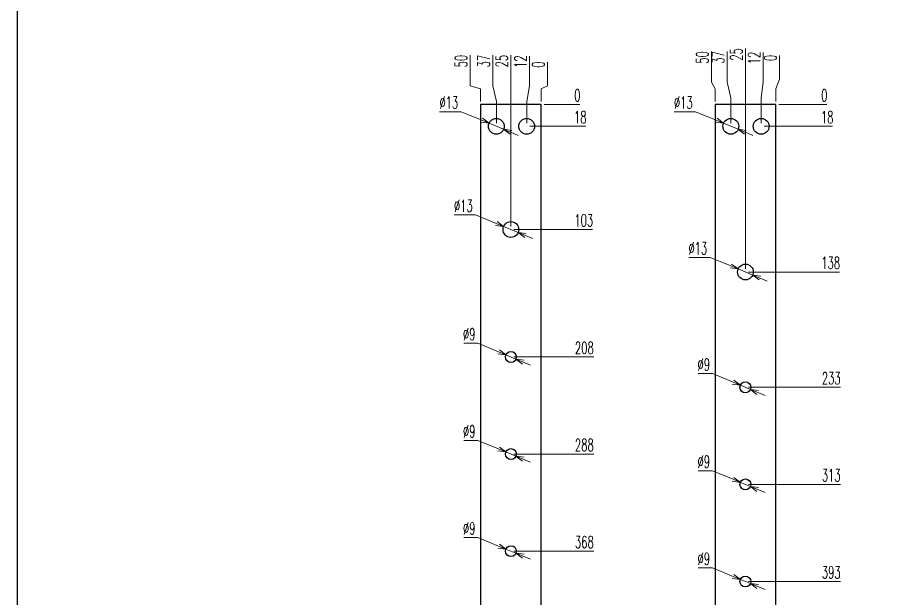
# Model space of a CAD drawing. Header units: millimetres. Extents: x 173893 to 258446, y -176540 to -123824.
# Drawn here: x 186030 to 186747, y -145733 to -145254 of the extents above; entities that cross this region are included whole.
import ezdxf

# ---------------------------------------------------------------- set-up
doc = ezdxf.new("R2010")
doc.units = ezdxf.units.MM
doc.header["$LTSCALE"] = 3
doc.layers.add('@.DM. NÉT CHÍNH', color=7, linetype='Continuous')
doc.styles.add('Ann_w01', font='romans.shx', dxfattribs={"width": 0.6, "bigfont": 'chineset.shx'})
doc.dimstyles.new('Dim 01_SC05', dxfattribs={"dimscale": 5, "dimtxt": 2, "dimasz": 1.3, "dimexe": 0.5, "dimexo": 0.5, "dimgap": 0.5, "dimtad": 1, "dimtoh": 1, "dimdec": 1, "dimzin": 12, "dimdsep": 46, "dimtxsty": 'Ann_w01', "dimblk": 'OPEN30', "dimcen": 1.5, "dimclrd": 6, "dimclre": 6, "dimclrt": 3, "dimadec": 1, "dimazin": 3, "dimtm": 1e-09, "dimtfac": 1, "dimtdec": 1, "dimtmove": 0, "dimatfit": 3, "dimldrblk": 'OPEN30', "dimfxl": 1, "dimtolj": 1, "dimlwd": 20, "dimlwe": 20, "dimarcsym": 0})

# ---------------------------------------------------------------- blocks, each defined once
blk = doc.blocks.new('*D4302')
at = {"layer": '@.DM. NÉT CHÍNH', "color": 6, "linetype": 'Continuous', "lineweight": 20, "transparency": 16777216}
blk.add_line((186463.95, -145958.64), (186504.37, -145958.64), dxfattribs=at)
at = {"layer": 'Defpoints', "color": 0, "linetype": 'Continuous', "transparency": 16777216}
for p in [(186436.45, -145325.66), (186461.45, -145958.64), (186486.73, -145958.64)]:
    blk.add_point(p, dxfattribs=at)
at = {"layer": '@.DM. NÉT CHÍNH', "color": 3, "linetype": 'Continuous', "transparency": 16777216, "insert": (186496.8, -145951.14), "char_height": 10, "attachment_point": 5, "style": 'Ann_w01'}
blk.add_mtext('\\A1;633', dxfattribs=at)
blk = doc.blocks.new('_Open30')
at = {"color": 0, "linetype": 'ByBlock', "lineweight": -2}
for p, q in [((-1, 0.27), (0, 0)), ((0, 0), (-1, -0.27)), ((0, 0), (-1, 0))]:
    blk.add_line(p, q, dxfattribs=at)
blk = doc.blocks.new('*D4303')
at = {"layer": '@.DM. NÉT CHÍNH', "color": 6, "linetype": 'Continuous', "lineweight": 20, "transparency": 16777216}
blk.add_line((186448.96, -145938.64), (186504.37, -145938.64), dxfattribs=at)
at = {"layer": 'Defpoints', "color": 0, "linetype": 'Continuous', "transparency": 16777216}
for p in [(186436.45, -145325.66), (186446.46, -145938.64), (186486.73, -145938.64)]:
    blk.add_point(p, dxfattribs=at)
at = {"layer": '@.DM. NÉT CHÍNH', "color": 3, "linetype": 'Continuous', "transparency": 16777216, "insert": (186496.8, -145931.14), "char_height": 10, "attachment_point": 5, "style": 'Ann_w01'}
blk.add_mtext('\\A1;613', dxfattribs=at)
blk = doc.blocks.new('*D4304')
at = {"layer": '@.DM. NÉT CHÍNH', "color": 6, "linetype": 'Continuous', "lineweight": 20, "transparency": 16777216}
blk.add_line((186438.95, -145853.68), (186504.65, -145853.68), dxfattribs=at)
at = {"layer": 'Defpoints', "color": 0, "linetype": 'Continuous', "transparency": 16777216}
for p in [(186436.45, -145325.66), (186436.45, -145853.68), (186486.73, -145853.68)]:
    blk.add_point(p, dxfattribs=at)
at = {"layer": '@.DM. NÉT CHÍNH', "color": 3, "linetype": 'Continuous', "transparency": 16777216, "insert": (186496.94, -145846.18), "char_height": 10, "attachment_point": 5, "style": 'Ann_w01'}
blk.add_mtext('\\A1;528', dxfattribs=at)
blk = doc.blocks.new('*D4305')
at = {"layer": '@.DM. NÉT CHÍNH', "color": 6, "linetype": 'Continuous', "lineweight": 20, "transparency": 16777216}
blk.add_line((186438.95, -145773.68), (186504.65, -145773.68), dxfattribs=at)
at = {"layer": 'Defpoints', "color": 0, "linetype": 'Continuous', "transparency": 16777216}
for p in [(186436.45, -145325.66), (186436.45, -145773.68), (186486.73, -145773.68)]:
    blk.add_point(p, dxfattribs=at)
at = {"layer": '@.DM. NÉT CHÍNH', "color": 3, "linetype": 'Continuous', "transparency": 16777216, "insert": (186496.94, -145766.18), "char_height": 10, "attachment_point": 5, "style": 'Ann_w01'}
blk.add_mtext('\\A1;448', dxfattribs=at)
blk = doc.blocks.new('*D4306')
at = {"layer": '@.DM. NÉT CHÍNH', "color": 6, "linetype": 'Continuous', "lineweight": 20, "transparency": 16777216}
blk.add_line((186438.95, -145693.68), (186504.65, -145693.68), dxfattribs=at)
at = {"layer": 'Defpoints', "color": 0, "linetype": 'Continuous', "transparency": 16777216}
for p in [(186436.45, -145325.66), (186436.45, -145693.68), (186486.73, -145693.68)]:
    blk.add_point(p, dxfattribs=at)
at = {"layer": '@.DM. NÉT CHÍNH', "color": 3, "linetype": 'Continuous', "transparency": 16777216, "insert": (186496.94, -145686.18), "char_height": 10, "attachment_point": 5, "style": 'Ann_w01'}
blk.add_mtext('\\A1;368', dxfattribs=at)
blk = doc.blocks.new('*D4307')
at = {"layer": '@.DM. NÉT CHÍNH', "color": 6, "linetype": 'Continuous', "lineweight": 20, "transparency": 16777216}
blk.add_line((186438.95, -145613.68), (186504.65, -145613.68), dxfattribs=at)
at = {"layer": 'Defpoints', "color": 0, "linetype": 'Continuous', "transparency": 16777216}
for p in [(186436.45, -145325.66), (186436.45, -145613.68), (186486.73, -145613.68)]:
    blk.add_point(p, dxfattribs=at)
at = {"layer": '@.DM. NÉT CHÍNH', "color": 3, "linetype": 'Continuous', "transparency": 16777216, "insert": (186496.94, -145606.18), "char_height": 10, "attachment_point": 5, "style": 'Ann_w01'}
blk.add_mtext('\\A1;288', dxfattribs=at)
blk = doc.blocks.new('*D4308')
at = {"layer": '@.DM. NÉT CHÍNH', "color": 6, "linetype": 'Continuous', "lineweight": 20, "transparency": 16777216}
blk.add_line((186438.95, -145533.68), (186504.65, -145533.68), dxfattribs=at)
at = {"layer": 'Defpoints', "color": 0, "linetype": 'Continuous', "transparency": 16777216}
for p in [(186436.45, -145325.66), (186436.45, -145533.68), (186486.73, -145533.68)]:
    blk.add_point(p, dxfattribs=at)
at = {"layer": '@.DM. NÉT CHÍNH', "color": 3, "linetype": 'Continuous', "transparency": 16777216, "insert": (186496.94, -145526.18), "char_height": 10, "attachment_point": 5, "style": 'Ann_w01'}
blk.add_mtext('\\A1;208', dxfattribs=at)
blk = doc.blocks.new('*D4309')
at = {"layer": '@.DM. NÉT CHÍNH', "color": 6, "linetype": 'Continuous', "lineweight": 20, "transparency": 16777216}
blk.add_line((186438.96, -145428.68), (186503.8, -145428.68), dxfattribs=at)
at = {"layer": 'Defpoints', "color": 0, "linetype": 'Continuous', "transparency": 16777216}
for p in [(186436.45, -145325.66), (186436.46, -145428.68), (186486.73, -145428.68)]:
    blk.add_point(p, dxfattribs=at)
at = {"layer": '@.DM. NÉT CHÍNH', "color": 3, "linetype": 'Continuous', "transparency": 16777216, "insert": (186496.51, -145421.18), "char_height": 10, "attachment_point": 5, "style": 'Ann_w01'}
blk.add_mtext('\\A1;103', dxfattribs=at)
blk = doc.blocks.new('*D4310')
at = {"layer": '@.DM. NÉT CHÍNH', "color": 6, "linetype": 'Continuous', "lineweight": 20, "transparency": 16777216}
blk.add_line((186451.96, -145343.65), (186498.08, -145343.65), dxfattribs=at)
at = {"layer": 'Defpoints', "color": 0, "linetype": 'Continuous', "transparency": 16777216}
for p in [(186436.45, -145325.66), (186449.46, -145343.65), (186486.73, -145343.65)]:
    blk.add_point(p, dxfattribs=at)
at = {"layer": '@.DM. NÉT CHÍNH', "color": 3, "linetype": 'Continuous', "transparency": 16777216, "insert": (186493.65, -145336.15), "char_height": 10, "attachment_point": 5, "style": 'Ann_w01'}
blk.add_mtext('\\A1;18', dxfattribs=at)
blk = doc.blocks.new('*D4311')
at = {"layer": '@.DM. NÉT CHÍNH', "color": 6, "linetype": 'Continuous', "lineweight": 20, "transparency": 16777216}
blk.add_line((186463.95, -145325.66), (186493.23, -145325.66), dxfattribs=at)
at = {"layer": 'Defpoints', "color": 0, "linetype": 'Continuous', "transparency": 16777216}
for p in [(186436.45, -145325.66), (186461.45, -145325.66), (186486.73, -145325.66)]:
    blk.add_point(p, dxfattribs=at)
at = {"layer": '@.DM. NÉT CHÍNH', "color": 3, "linetype": 'Continuous', "transparency": 16777216, "insert": (186491.23, -145318.16), "char_height": 10, "attachment_point": 5, "style": 'Ann_w01'}
blk.add_mtext('\\A1;0', dxfattribs=at)
blk = doc.blocks.new('*D4312')
at = {"layer": '@.DM. NÉT CHÍNH', "color": 6, "linetype": 'Continuous', "lineweight": 20, "transparency": 16777216}
blk.add_line((186657.18, -145958.64), (186707.8, -145958.64), dxfattribs=at)
at = {"layer": 'Defpoints', "color": 0, "linetype": 'Continuous', "transparency": 16777216}
for p in [(186629.68, -145325.66), (186654.68, -145958.64), (186690.15, -145958.64)]:
    blk.add_point(p, dxfattribs=at)
at = {"layer": '@.DM. NÉT CHÍNH', "color": 3, "linetype": 'Continuous', "transparency": 16777216, "insert": (186700.22, -145951.14), "char_height": 10, "attachment_point": 5, "style": 'Ann_w01'}
blk.add_mtext('\\A1;633', dxfattribs=at)
blk = doc.blocks.new('*D4313')
at = {"layer": '@.DM. NÉT CHÍNH', "color": 6, "linetype": 'Continuous', "lineweight": 20, "transparency": 16777216}
blk.add_line((186632.17, -145938.64), (186707.8, -145938.64), dxfattribs=at)
at = {"layer": 'Defpoints', "color": 0, "linetype": 'Continuous', "transparency": 16777216}
for p in [(186629.68, -145325.66), (186629.67, -145938.64), (186690.15, -145938.64)]:
    blk.add_point(p, dxfattribs=at)
at = {"layer": '@.DM. NÉT CHÍNH', "color": 3, "linetype": 'Continuous', "transparency": 16777216, "insert": (186700.22, -145931.14), "char_height": 10, "attachment_point": 5, "style": 'Ann_w01'}
blk.add_mtext('\\A1;613', dxfattribs=at)
blk = doc.blocks.new('*D4314')
at = {"layer": '@.DM. NÉT CHÍNH', "color": 6, "linetype": 'Continuous', "lineweight": 20, "transparency": 16777216}
blk.add_line((186632.18, -145878.68), (186708.08, -145878.68), dxfattribs=at)
at = {"layer": 'Defpoints', "color": 0, "linetype": 'Continuous', "transparency": 16777216}
for p in [(186629.68, -145325.66), (186629.68, -145878.68), (186690.15, -145878.68)]:
    blk.add_point(p, dxfattribs=at)
at = {"layer": '@.DM. NÉT CHÍNH', "color": 3, "linetype": 'Continuous', "transparency": 16777216, "insert": (186700.37, -145871.18), "char_height": 10, "attachment_point": 5, "style": 'Ann_w01'}
blk.add_mtext('\\A1;553', dxfattribs=at)
blk = doc.blocks.new('*D4315')
at = {"layer": '@.DM. NÉT CHÍNH', "color": 6, "linetype": 'Continuous', "lineweight": 20, "transparency": 16777216}
blk.add_line((186632.18, -145798.68), (186708.08, -145798.68), dxfattribs=at)
at = {"layer": 'Defpoints', "color": 0, "linetype": 'Continuous', "transparency": 16777216}
for p in [(186629.68, -145325.66), (186629.68, -145798.68), (186690.15, -145798.68)]:
    blk.add_point(p, dxfattribs=at)
at = {"layer": '@.DM. NÉT CHÍNH', "color": 3, "linetype": 'Continuous', "transparency": 16777216, "insert": (186700.37, -145791.18), "char_height": 10, "attachment_point": 5, "style": 'Ann_w01'}
blk.add_mtext('\\A1;473', dxfattribs=at)
blk = doc.blocks.new('*D4316')
at = {"layer": '@.DM. NÉT CHÍNH', "color": 6, "linetype": 'Continuous', "lineweight": 20, "transparency": 16777216}
blk.add_line((186632.18, -145718.68), (186708.08, -145718.68), dxfattribs=at)
at = {"layer": 'Defpoints', "color": 0, "linetype": 'Continuous', "transparency": 16777216}
for p in [(186629.68, -145325.66), (186629.68, -145718.68), (186690.15, -145718.68)]:
    blk.add_point(p, dxfattribs=at)
at = {"layer": '@.DM. NÉT CHÍNH', "color": 3, "linetype": 'Continuous', "transparency": 16777216, "insert": (186700.37, -145711.18), "char_height": 10, "attachment_point": 5, "style": 'Ann_w01'}
blk.add_mtext('\\A1;393', dxfattribs=at)
blk = doc.blocks.new('*D4317')
at = {"layer": '@.DM. NÉT CHÍNH', "color": 6, "linetype": 'Continuous', "lineweight": 20, "transparency": 16777216}
blk.add_line((186632.18, -145638.68), (186708.08, -145638.68), dxfattribs=at)
at = {"layer": 'Defpoints', "color": 0, "linetype": 'Continuous', "transparency": 16777216}
for p in [(186629.68, -145325.66), (186629.68, -145638.68), (186690.15, -145638.68)]:
    blk.add_point(p, dxfattribs=at)
at = {"layer": '@.DM. NÉT CHÍNH', "color": 3, "linetype": 'Continuous', "transparency": 16777216, "insert": (186700.37, -145631.18), "char_height": 10, "attachment_point": 5, "style": 'Ann_w01'}
blk.add_mtext('\\A1;313', dxfattribs=at)
blk = doc.blocks.new('*D4318')
at = {"layer": '@.DM. NÉT CHÍNH', "color": 6, "linetype": 'Continuous', "lineweight": 20, "transparency": 16777216}
blk.add_line((186632.18, -145558.68), (186708.08, -145558.68), dxfattribs=at)
at = {"layer": 'Defpoints', "color": 0, "linetype": 'Continuous', "transparency": 16777216}
for p in [(186629.68, -145325.66), (186629.68, -145558.68), (186690.15, -145558.68)]:
    blk.add_point(p, dxfattribs=at)
at = {"layer": '@.DM. NÉT CHÍNH', "color": 3, "linetype": 'Continuous', "transparency": 16777216, "insert": (186700.37, -145551.18), "char_height": 10, "attachment_point": 5, "style": 'Ann_w01'}
blk.add_mtext('\\A1;233', dxfattribs=at)
blk = doc.blocks.new('*D4319')
at = {"layer": '@.DM. NÉT CHÍNH', "color": 6, "linetype": 'Continuous', "lineweight": 20, "transparency": 16777216}
blk.add_line((186632.17, -145463.68), (186707.22, -145463.68), dxfattribs=at)
at = {"layer": 'Defpoints', "color": 0, "linetype": 'Continuous', "transparency": 16777216}
for p in [(186629.68, -145325.66), (186629.67, -145463.68), (186690.15, -145463.68)]:
    blk.add_point(p, dxfattribs=at)
at = {"layer": '@.DM. NÉT CHÍNH', "color": 3, "linetype": 'Continuous', "transparency": 16777216, "insert": (186699.94, -145456.18), "char_height": 10, "attachment_point": 5, "style": 'Ann_w01'}
blk.add_mtext('\\A1;138', dxfattribs=at)
blk = doc.blocks.new('*D4320')
at = {"layer": '@.DM. NÉT CHÍNH', "color": 6, "linetype": 'Continuous', "lineweight": 20, "transparency": 16777216}
blk.add_line((186645.17, -145343.65), (186701.51, -145343.65), dxfattribs=at)
at = {"layer": 'Defpoints', "color": 0, "linetype": 'Continuous', "transparency": 16777216}
for p in [(186629.68, -145325.66), (186642.67, -145343.65), (186690.15, -145343.65)]:
    blk.add_point(p, dxfattribs=at)
at = {"layer": '@.DM. NÉT CHÍNH', "color": 3, "linetype": 'Continuous', "transparency": 16777216, "insert": (186697.08, -145336.15), "char_height": 10, "attachment_point": 5, "style": 'Ann_w01'}
blk.add_mtext('\\A1;18', dxfattribs=at)
blk = doc.blocks.new('*D4321')
at = {"layer": '@.DM. NÉT CHÍNH', "color": 6, "linetype": 'Continuous', "lineweight": 20, "transparency": 16777216}
blk.add_line((186657.18, -145325.66), (186696.65, -145325.66), dxfattribs=at)
at = {"layer": 'Defpoints', "color": 0, "linetype": 'Continuous', "transparency": 16777216}
for p in [(186629.68, -145325.66), (186654.68, -145325.66), (186690.15, -145325.66)]:
    blk.add_point(p, dxfattribs=at)
at = {"layer": '@.DM. NÉT CHÍNH', "color": 3, "linetype": 'Continuous', "transparency": 16777216, "insert": (186694.65, -145318.16), "char_height": 10, "attachment_point": 5, "style": 'Ann_w01'}
blk.add_mtext('\\A1;0', dxfattribs=at)
blk = doc.blocks.new('*D4332')
at = {"layer": '@.DM. NÉT CHÍNH', "color": 6, "linetype": 'Continuous', "lineweight": 20, "transparency": 16777216}
for p, q in [((186397.54, -145522.41), (186409.18, -145522.41)), ((186409.18, -145522.41), (186426.28, -145529.48)), ((186440.6, -145535.4), (186432.29, -145531.96)), ((186446.61, -145537.88), (186452.62, -145540.36))]:
    blk.add_line(p, q, dxfattribs=at)
at = {"layer": 'Defpoints', "color": 0, "linetype": 'Continuous', "transparency": 16777216}
for p in [(186432.29, -145531.96), (186440.6, -145535.4)]:
    blk.add_point(p, dxfattribs=at)
at = {"layer": '@.DM. NÉT CHÍNH', "color": 6, "linetype": 'Continuous', "lineweight": 20, "transparency": 16777216, "xscale": 6.5, "yscale": 6.5, "zscale": 6.5}
for p, rotation in [((186432.29, -145531.96), 337.544499973811), ((186440.6, -145535.4), 157.544499973811)]:
    blk.add_blockref('_Open30', p, dxfattribs=dict(at, rotation=rotation))
at = {"layer": '@.DM. NÉT CHÍNH', "color": 3, "linetype": 'Continuous', "transparency": 16777216, "insert": (186402.11, -145514.91), "char_height": 10, "attachment_point": 5, "style": 'Ann_w01'}
blk.add_mtext('\\A1;∅9', dxfattribs=at)
blk = doc.blocks.new('*D4333')
at = {"layer": '@.DM. NÉT CHÍNH', "color": 6, "linetype": 'Continuous', "lineweight": 20, "transparency": 16777216}
for p, q in [((186590.78, -145547.41), (186602.42, -145547.41)), ((186602.42, -145547.41), (186619.52, -145554.48)), ((186633.84, -145560.4), (186625.52, -145556.96)), ((186639.85, -145562.88), (186645.86, -145565.36))]:
    blk.add_line(p, q, dxfattribs=at)
at = {"layer": 'Defpoints', "color": 0, "linetype": 'Continuous', "transparency": 16777216}
for p in [(186625.52, -145556.96), (186633.84, -145560.4)]:
    blk.add_point(p, dxfattribs=at)
at = {"layer": '@.DM. NÉT CHÍNH', "color": 6, "linetype": 'Continuous', "lineweight": 20, "transparency": 16777216, "xscale": 6.5, "yscale": 6.5, "zscale": 6.5}
for p, rotation in [((186625.52, -145556.96), 337.544499974094), ((186633.84, -145560.4), 157.5444999740941)]:
    blk.add_blockref('_Open30', p, dxfattribs=dict(at, rotation=rotation))
at = {"layer": '@.DM. NÉT CHÍNH', "color": 3, "linetype": 'Continuous', "transparency": 16777216, "insert": (186595.35, -145539.91), "char_height": 10, "attachment_point": 5, "style": 'Ann_w01'}
blk.add_mtext('\\A1;∅9', dxfattribs=at)
blk = doc.blocks.new('*D4335')
at = {"layer": '@.DM. NÉT CHÍNH', "color": 6, "linetype": 'Continuous', "lineweight": 20, "transparency": 16777216}
for p, q in [((186397.54, -145602.41), (186409.18, -145602.41)), ((186409.18, -145602.41), (186426.28, -145609.48)), ((186440.6, -145615.4), (186432.29, -145611.96)), ((186446.61, -145617.88), (186452.62, -145620.36))]:
    blk.add_line(p, q, dxfattribs=at)
at = {"layer": 'Defpoints', "color": 0, "linetype": 'Continuous', "transparency": 16777216}
for p in [(186432.29, -145611.96), (186440.6, -145615.4)]:
    blk.add_point(p, dxfattribs=at)
at = {"layer": '@.DM. NÉT CHÍNH', "color": 6, "linetype": 'Continuous', "lineweight": 20, "transparency": 16777216, "xscale": 6.5, "yscale": 6.5, "zscale": 6.5}
for p, rotation in [((186432.29, -145611.96), 337.5444999731261), ((186440.6, -145615.4), 157.5444999731261)]:
    blk.add_blockref('_Open30', p, dxfattribs=dict(at, rotation=rotation))
at = {"layer": '@.DM. NÉT CHÍNH', "color": 3, "linetype": 'Continuous', "transparency": 16777216, "insert": (186402.11, -145594.91), "char_height": 10, "attachment_point": 5, "style": 'Ann_w01'}
blk.add_mtext('\\A1;∅9', dxfattribs=at)
blk = doc.blocks.new('*D4336')
at = {"layer": '@.DM. NÉT CHÍNH', "color": 6, "linetype": 'Continuous', "lineweight": 20, "transparency": 16777216}
for p, q in [((186590.78, -145627.41), (186602.42, -145627.41)), ((186602.42, -145627.41), (186619.52, -145634.48)), ((186633.84, -145640.4), (186625.52, -145636.96)), ((186639.85, -145642.88), (186645.86, -145645.36))]:
    blk.add_line(p, q, dxfattribs=at)
at = {"layer": 'Defpoints', "color": 0, "linetype": 'Continuous', "transparency": 16777216}
for p in [(186625.52, -145636.96), (186633.84, -145640.4)]:
    blk.add_point(p, dxfattribs=at)
at = {"layer": '@.DM. NÉT CHÍNH', "color": 6, "linetype": 'Continuous', "lineweight": 20, "transparency": 16777216, "xscale": 6.5, "yscale": 6.5, "zscale": 6.5}
for p, rotation in [((186625.52, -145636.96), 337.5444999737516), ((186633.84, -145640.4), 157.5444999737516)]:
    blk.add_blockref('_Open30', p, dxfattribs=dict(at, rotation=rotation))
at = {"layer": '@.DM. NÉT CHÍNH', "color": 3, "linetype": 'Continuous', "transparency": 16777216, "insert": (186595.35, -145619.91), "char_height": 10, "attachment_point": 5, "style": 'Ann_w01'}
blk.add_mtext('\\A1;∅9', dxfattribs=at)
blk = doc.blocks.new('*D4338')
at = {"layer": '@.DM. NÉT CHÍNH', "color": 6, "linetype": 'Continuous', "lineweight": 20, "transparency": 16777216}
for p, q in [((186397.54, -145682.41), (186409.18, -145682.41)), ((186409.18, -145682.41), (186426.28, -145689.48)), ((186440.6, -145695.4), (186432.29, -145691.96)), ((186446.61, -145697.88), (186452.62, -145700.36))]:
    blk.add_line(p, q, dxfattribs=at)
at = {"layer": 'Defpoints', "color": 0, "linetype": 'Continuous', "transparency": 16777216}
for p in [(186432.29, -145691.96), (186440.6, -145695.4)]:
    blk.add_point(p, dxfattribs=at)
at = {"layer": '@.DM. NÉT CHÍNH', "color": 6, "linetype": 'Continuous', "lineweight": 20, "transparency": 16777216, "xscale": 6.5, "yscale": 6.5, "zscale": 6.5}
for p, rotation in [((186432.29, -145691.96), 337.5444999729548), ((186440.6, -145695.4), 157.5444999729548)]:
    blk.add_blockref('_Open30', p, dxfattribs=dict(at, rotation=rotation))
at = {"layer": '@.DM. NÉT CHÍNH', "color": 3, "linetype": 'Continuous', "transparency": 16777216, "insert": (186402.11, -145674.91), "char_height": 10, "attachment_point": 5, "style": 'Ann_w01'}
blk.add_mtext('\\A1;∅9', dxfattribs=at)
blk = doc.blocks.new('*D4339')
at = {"layer": '@.DM. NÉT CHÍNH', "color": 6, "linetype": 'Continuous', "lineweight": 20, "transparency": 16777216}
for p, q in [((186590.78, -145707.41), (186602.42, -145707.41)), ((186602.42, -145707.41), (186619.52, -145714.48)), ((186633.84, -145720.4), (186625.52, -145716.96)), ((186639.85, -145722.88), (186645.86, -145725.36))]:
    blk.add_line(p, q, dxfattribs=at)
at = {"layer": 'Defpoints', "color": 0, "linetype": 'Continuous', "transparency": 16777216}
for p in [(186625.52, -145716.96), (186633.84, -145720.4)]:
    blk.add_point(p, dxfattribs=at)
at = {"layer": '@.DM. NÉT CHÍNH', "color": 6, "linetype": 'Continuous', "lineweight": 20, "transparency": 16777216, "xscale": 6.5, "yscale": 6.5, "zscale": 6.5}
for p, rotation in [((186625.52, -145716.96), 337.5444999742243), ((186633.84, -145720.4), 157.5444999742242)]:
    blk.add_blockref('_Open30', p, dxfattribs=dict(at, rotation=rotation))
at = {"layer": '@.DM. NÉT CHÍNH', "color": 3, "linetype": 'Continuous', "transparency": 16777216, "insert": (186595.35, -145699.91), "char_height": 10, "attachment_point": 5, "style": 'Ann_w01'}
blk.add_mtext('\\A1;∅9', dxfattribs=at)
blk = doc.blocks.new('*D4350')
at = {"layer": '@.DM. NÉT CHÍNH', "color": 6, "linetype": 'Continuous', "lineweight": 20, "transparency": 16777216}
for p, q in [((186582.92, -145451.65), (186600.56, -145451.65)), ((186600.56, -145451.65), (186617.66, -145458.71)), ((186635.68, -145466.16), (186623.67, -145461.2)), ((186641.69, -145468.65), (186647.69, -145471.13))]:
    blk.add_line(p, q, dxfattribs=at)
at = {"layer": 'Defpoints', "color": 0, "linetype": 'Continuous', "transparency": 16777216}
for p in [(186623.67, -145461.2), (186635.68, -145466.16)]:
    blk.add_point(p, dxfattribs=at)
at = {"layer": '@.DM. NÉT CHÍNH', "color": 6, "linetype": 'Continuous', "lineweight": 20, "transparency": 16777216, "xscale": 6.5, "yscale": 6.5, "zscale": 6.5}
for p, rotation in [((186623.67, -145461.2), 337.5444999738485), ((186635.68, -145466.16), 157.5444999738486)]:
    blk.add_blockref('_Open30', p, dxfattribs=dict(at, rotation=rotation))
at = {"layer": '@.DM. NÉT CHÍNH', "color": 3, "linetype": 'Continuous', "transparency": 16777216, "insert": (186590.49, -145444.15), "char_height": 10, "attachment_point": 5, "style": 'Ann_w01'}
blk.add_mtext('\\A1;∅13', dxfattribs=at)
blk = doc.blocks.new('*D4352')
at = {"layer": '@.DM. NÉT CHÍNH', "color": 6, "linetype": 'Continuous', "lineweight": 20, "transparency": 16777216}
for p, q in [((186389.7, -145416.65), (186407.34, -145416.65)), ((186407.34, -145416.65), (186424.44, -145423.71)), ((186442.46, -145431.16), (186430.45, -145426.2)), ((186448.47, -145433.65), (186454.48, -145436.13))]:
    blk.add_line(p, q, dxfattribs=at)
at = {"layer": 'Defpoints', "color": 0, "linetype": 'Continuous', "transparency": 16777216}
for p in [(186430.45, -145426.2), (186442.46, -145431.16)]:
    blk.add_point(p, dxfattribs=at)
at = {"layer": '@.DM. NÉT CHÍNH', "color": 6, "linetype": 'Continuous', "lineweight": 20, "transparency": 16777216, "xscale": 6.5, "yscale": 6.5, "zscale": 6.5}
for p, rotation in [((186430.45, -145426.2), 337.5444999740651), ((186442.46, -145431.16), 157.5444999740651)]:
    blk.add_blockref('_Open30', p, dxfattribs=dict(at, rotation=rotation))
at = {"layer": '@.DM. NÉT CHÍNH', "color": 3, "linetype": 'Continuous', "transparency": 16777216, "insert": (186397.27, -145409.15), "char_height": 10, "attachment_point": 5, "style": 'Ann_w01'}
blk.add_mtext('\\A1;∅13', dxfattribs=at)
blk = doc.blocks.new('*D4354')
at = {"layer": '@.DM. NÉT CHÍNH', "color": 6, "linetype": 'Continuous', "lineweight": 20, "transparency": 16777216}
for p, q in [((186377.7, -145331.61), (186395.34, -145331.61)), ((186395.34, -145331.61), (186412.44, -145338.68)), ((186430.46, -145346.13), (186418.45, -145341.16)), ((186436.47, -145348.61), (186442.48, -145351.09))]:
    blk.add_line(p, q, dxfattribs=at)
at = {"layer": 'Defpoints', "color": 0, "linetype": 'Continuous', "transparency": 16777216}
for p in [(186418.45, -145341.16), (186430.46, -145346.13)]:
    blk.add_point(p, dxfattribs=at)
at = {"layer": '@.DM. NÉT CHÍNH', "color": 6, "linetype": 'Continuous', "lineweight": 20, "transparency": 16777216, "xscale": 6.5, "yscale": 6.5, "zscale": 6.5}
for p, rotation in [((186418.45, -145341.16), 337.5444999740366), ((186430.46, -145346.13), 157.5444999740367)]:
    blk.add_blockref('_Open30', p, dxfattribs=dict(at, rotation=rotation))
at = {"layer": '@.DM. NÉT CHÍNH', "color": 3, "linetype": 'Continuous', "transparency": 16777216, "insert": (186385.27, -145324.11), "char_height": 10, "attachment_point": 5, "style": 'Ann_w01'}
blk.add_mtext('\\A1;∅13', dxfattribs=at)
blk = doc.blocks.new('*D4355')
at = {"layer": '@.DM. NÉT CHÍNH', "color": 6, "linetype": 'Continuous', "lineweight": 20, "transparency": 16777216}
for p, q in [((186570.92, -145331.61), (186588.56, -145331.61)), ((186588.56, -145331.61), (186605.66, -145338.68)), ((186623.68, -145346.13), (186611.67, -145341.16)), ((186629.69, -145348.61), (186635.69, -145351.09))]:
    blk.add_line(p, q, dxfattribs=at)
at = {"layer": 'Defpoints', "color": 0, "linetype": 'Continuous', "transparency": 16777216}
for p in [(186611.67, -145341.16), (186623.68, -145346.13)]:
    blk.add_point(p, dxfattribs=at)
at = {"layer": '@.DM. NÉT CHÍNH', "color": 6, "linetype": 'Continuous', "lineweight": 20, "transparency": 16777216, "xscale": 6.5, "yscale": 6.5, "zscale": 6.5}
for p, rotation in [((186611.67, -145341.16), 337.5444999739181), ((186623.68, -145346.13), 157.5444999739181)]:
    blk.add_blockref('_Open30', p, dxfattribs=dict(at, rotation=rotation))
at = {"layer": '@.DM. NÉT CHÍNH', "color": 3, "linetype": 'Continuous', "transparency": 16777216, "insert": (186578.49, -145324.11), "char_height": 10, "attachment_point": 5, "style": 'Ann_w01'}
blk.add_mtext('\\A1;∅13', dxfattribs=at)
blk = doc.blocks.new('*D4365')
at = {"layer": '@.DM. NÉT CHÍNH', "color": 6, "linetype": 'Continuous', "lineweight": 20, "transparency": 16777216}
for p, q in [((186402.8, -145310.29), (186402.8, -145285.08)), ((186411.45, -145312.66), (186402.8, -145310.29)), ((186411.45, -145323.16), (186411.45, -145312.66))]:
    blk.add_line(p, q, dxfattribs=at)
at = {"layer": 'Defpoints', "color": 0, "linetype": 'Continuous', "transparency": 16777216}
for p in [(186402.8, -145297.29), (186411.45, -145325.66), (186461.45, -145325.66)]:
    blk.add_point(p, dxfattribs=at)
at = {"layer": '@.DM. NÉT CHÍNH', "color": 3, "linetype": 'Continuous', "transparency": 16777216, "insert": (186395.3, -145289.94), "char_height": 10, "attachment_point": 5, "rotation": 90, "style": 'Ann_w01'}
blk.add_mtext('\\A1;50', dxfattribs=at)
blk = doc.blocks.new('*D4366')
at = {"layer": '@.DM. NÉT CHÍNH', "color": 6, "linetype": 'Continuous', "lineweight": 20, "transparency": 16777216}
for p, q in [((186421.46, -145310.29), (186421.46, -145285.08)), ((186424.46, -145323.29), (186421.46, -145310.29)), ((186424.46, -145341.15), (186424.46, -145323.29))]:
    blk.add_line(p, q, dxfattribs=at)
at = {"layer": 'Defpoints', "color": 0, "linetype": 'Continuous', "transparency": 16777216}
for p in [(186421.46, -145297.29), (186461.45, -145325.66), (186424.46, -145343.65)]:
    blk.add_point(p, dxfattribs=at)
at = {"layer": '@.DM. NÉT CHÍNH', "color": 3, "linetype": 'Continuous', "transparency": 16777216, "insert": (186413.96, -145289.94), "char_height": 10, "attachment_point": 5, "rotation": 90, "style": 'Ann_w01'}
blk.add_mtext('\\A1;37', dxfattribs=at)
blk = doc.blocks.new('*D4367')
at = {"layer": '@.DM. NÉT CHÍNH', "color": 6, "linetype": 'Continuous', "lineweight": 20, "transparency": 16777216}
for p, q in [((186451.86, -145310.29), (186451.86, -145285.94)), ((186449.46, -145323.29), (186451.86, -145310.29)), ((186449.46, -145341.15), (186449.46, -145323.29))]:
    blk.add_line(p, q, dxfattribs=at)
at = {"layer": 'Defpoints', "color": 0, "linetype": 'Continuous', "transparency": 16777216}
for p in [(186451.86, -145297.29), (186461.45, -145325.66), (186449.46, -145343.65)]:
    blk.add_point(p, dxfattribs=at)
at = {"layer": '@.DM. NÉT CHÍNH', "color": 3, "linetype": 'Continuous', "transparency": 16777216, "insert": (186444.36, -145290.36), "char_height": 10, "attachment_point": 5, "rotation": 90, "style": 'Ann_w01'}
blk.add_mtext('\\A1;12', dxfattribs=at)
blk = doc.blocks.new('*D4368')
at = {"layer": '@.DM. NÉT CHÍNH', "color": 6, "linetype": 'Continuous', "lineweight": 20, "transparency": 16777216}
for p, q in [((186466.59, -145310.29), (186466.59, -145290.79)), ((186461.45, -145312.66), (186466.59, -145310.29)), ((186461.45, -145323.16), (186461.45, -145312.66))]:
    blk.add_line(p, q, dxfattribs=at)
at = {"layer": 'Defpoints', "color": 0, "linetype": 'Continuous', "transparency": 16777216}
for p in [(186466.59, -145297.29), (186461.45, -145325.66), (186461.45, -145325.66)]:
    blk.add_point(p, dxfattribs=at)
at = {"layer": '@.DM. NÉT CHÍNH', "color": 3, "linetype": 'Continuous', "transparency": 16777216, "insert": (186459.09, -145292.79), "char_height": 10, "attachment_point": 5, "rotation": 90, "style": 'Ann_w01'}
blk.add_mtext('\\A1;0', dxfattribs=at)
blk = doc.blocks.new('*D4369')
at = {"layer": '@.DM. NÉT CHÍNH', "color": 6, "linetype": 'Continuous', "lineweight": 20, "transparency": 16777216}
for p, q in [((186601.64, -145307.27), (186601.64, -145282.05)), ((186604.68, -145312.66), (186601.64, -145307.27)), ((186604.68, -145323.16), (186604.68, -145312.66))]:
    blk.add_line(p, q, dxfattribs=at)
at = {"layer": 'Defpoints', "color": 0, "linetype": 'Continuous', "transparency": 16777216}
for p in [(186601.64, -145294.27), (186604.68, -145325.66), (186654.68, -145325.66)]:
    blk.add_point(p, dxfattribs=at)
at = {"layer": '@.DM. NÉT CHÍNH', "color": 3, "linetype": 'Continuous', "transparency": 16777216, "insert": (186594.14, -145286.91), "char_height": 10, "attachment_point": 5, "rotation": 90, "style": 'Ann_w01'}
blk.add_mtext('\\A1;50', dxfattribs=at)
blk = doc.blocks.new('*D4370')
at = {"layer": '@.DM. NÉT CHÍNH', "color": 6, "linetype": 'Continuous', "lineweight": 20, "transparency": 16777216}
for p, q in [((186614.76, -145307.27), (186614.76, -145282.05)), ((186617.67, -145320.27), (186614.76, -145307.27)), ((186617.67, -145341.15), (186617.67, -145320.27))]:
    blk.add_line(p, q, dxfattribs=at)
at = {"layer": 'Defpoints', "color": 0, "linetype": 'Continuous', "transparency": 16777216}
for p in [(186614.76, -145294.27), (186654.68, -145325.66), (186617.67, -145343.65)]:
    blk.add_point(p, dxfattribs=at)
at = {"layer": '@.DM. NÉT CHÍNH', "color": 3, "linetype": 'Continuous', "transparency": 16777216, "insert": (186607.26, -145286.91), "char_height": 10, "attachment_point": 5, "rotation": 90, "style": 'Ann_w01'}
blk.add_mtext('\\A1;37', dxfattribs=at)
blk = doc.blocks.new('*D4371')
at = {"layer": '@.DM. NÉT CHÍNH', "color": 6, "linetype": 'Continuous', "lineweight": 20, "transparency": 16777216}
for p, q in [((186644.33, -145307.27), (186644.33, -145282.91)), ((186642.67, -145320.27), (186644.33, -145307.27)), ((186642.67, -145341.15), (186642.67, -145320.27))]:
    blk.add_line(p, q, dxfattribs=at)
at = {"layer": 'Defpoints', "color": 0, "linetype": 'Continuous', "transparency": 16777216}
for p in [(186644.33, -145294.27), (186654.68, -145325.66), (186642.67, -145343.65)]:
    blk.add_point(p, dxfattribs=at)
at = {"layer": '@.DM. NÉT CHÍNH', "color": 3, "linetype": 'Continuous', "transparency": 16777216, "insert": (186636.83, -145287.34), "char_height": 10, "attachment_point": 5, "rotation": 90, "style": 'Ann_w01'}
blk.add_mtext('\\A1;12', dxfattribs=at)
blk = doc.blocks.new('*D4376')
at = {"layer": '@.DM. NÉT CHÍNH', "color": 6, "linetype": 'Continuous', "lineweight": 20, "transparency": 16777216}
for p, q in [((186402.8, -145310.29), (186402.8, -145285.08)), ((186411.45, -145312.66), (186402.8, -145310.29)), ((186411.45, -145323.16), (186411.45, -145312.66))]:
    blk.add_line(p, q, dxfattribs=at)
at = {"layer": 'Defpoints', "color": 0, "linetype": 'Continuous', "transparency": 16777216}
for p in [(186402.8, -145297.29), (186411.45, -145325.66), (186461.45, -145325.66)]:
    blk.add_point(p, dxfattribs=at)
at = {"layer": '@.DM. NÉT CHÍNH', "color": 3, "linetype": 'Continuous', "transparency": 16777216, "insert": (186395.3, -145289.94), "char_height": 10, "attachment_point": 5, "rotation": 90, "style": 'Ann_w01'}
blk.add_mtext('\\A1;50', dxfattribs=at)
blk = doc.blocks.new('*D4377')
at = {"layer": '@.DM. NÉT CHÍNH', "color": 6, "linetype": 'Continuous', "lineweight": 20, "transparency": 16777216}
blk.add_line((186436.46, -145426.18), (186436.46, -145285.08), dxfattribs=at)
at = {"layer": 'Defpoints', "color": 0, "linetype": 'Continuous', "transparency": 16777216}
for p in [(186436.46, -145297.29), (186461.45, -145325.66), (186436.46, -145428.68)]:
    blk.add_point(p, dxfattribs=at)
at = {"layer": '@.DM. NÉT CHÍNH', "color": 3, "linetype": 'Continuous', "transparency": 16777216, "insert": (186428.96, -145289.94), "char_height": 10, "attachment_point": 5, "rotation": 90, "style": 'Ann_w01'}
blk.add_mtext('\\A1;25', dxfattribs=at)
blk = doc.blocks.new('*D4378')
at = {"layer": '@.DM. NÉT CHÍNH', "color": 6, "linetype": 'Continuous', "lineweight": 20, "transparency": 16777216}
for p, q in [((186466.59, -145310.29), (186466.59, -145290.79)), ((186461.45, -145312.66), (186466.59, -145310.29)), ((186461.45, -145323.16), (186461.45, -145312.66))]:
    blk.add_line(p, q, dxfattribs=at)
at = {"layer": 'Defpoints', "color": 0, "linetype": 'Continuous', "transparency": 16777216}
for p in [(186466.59, -145297.29), (186461.45, -145325.66), (186461.45, -145325.66)]:
    blk.add_point(p, dxfattribs=at)
at = {"layer": '@.DM. NÉT CHÍNH', "color": 3, "linetype": 'Continuous', "transparency": 16777216, "insert": (186459.09, -145292.79), "char_height": 10, "attachment_point": 5, "rotation": 90, "style": 'Ann_w01'}
blk.add_mtext('\\A1;0', dxfattribs=at)
blk = doc.blocks.new('*D4379')
at = {"layer": '@.DM. NÉT CHÍNH', "color": 6, "linetype": 'Continuous', "lineweight": 20, "transparency": 16777216}
blk.add_line((186629.67, -145461.18), (186629.67, -145279.55), dxfattribs=at)
at = {"layer": 'Defpoints', "color": 0, "linetype": 'Continuous', "transparency": 16777216}
for p in [(186629.67, -145291.77), (186654.68, -145325.66), (186629.67, -145463.68)]:
    blk.add_point(p, dxfattribs=at)
at = {"layer": '@.DM. NÉT CHÍNH', "color": 3, "linetype": 'Continuous', "transparency": 16777216, "insert": (186622.17, -145284.41), "char_height": 10, "attachment_point": 5, "rotation": 90, "style": 'Ann_w01'}
blk.add_mtext('\\A1;25', dxfattribs=at)
blk = doc.blocks.new('*D4380')
at = {"layer": '@.DM. NÉT CHÍNH', "color": 6, "linetype": 'Continuous', "lineweight": 20, "transparency": 16777216}
for p, q in [((186657.83, -145304.77), (186657.83, -145285.27)), ((186654.68, -145312.66), (186657.83, -145304.77)), ((186654.68, -145323.16), (186654.68, -145312.66))]:
    blk.add_line(p, q, dxfattribs=at)
at = {"layer": 'Defpoints', "color": 0, "linetype": 'Continuous', "transparency": 16777216}
for p in [(186657.83, -145291.77), (186654.68, -145325.66), (186654.68, -145325.66)]:
    blk.add_point(p, dxfattribs=at)
at = {"layer": '@.DM. NÉT CHÍNH', "color": 3, "linetype": 'Continuous', "transparency": 16777216, "insert": (186650.33, -145287.27), "char_height": 10, "attachment_point": 5, "rotation": 90, "style": 'Ann_w01'}
blk.add_mtext('\\A1;0', dxfattribs=at)

msp = doc.modelspace()

# ---------------------------------------------------------------- linework, layer by layer
at = {"layer": '@.DM. NÉT CHÍNH', "linetype": 'Continuous'}
msp.add_lwpolyline([(190921.35, -149586.51), (186029.84, -149586.51), (186029.84, -144236.64), (190921.35, -144236.64)], close=True, dxfattribs=at)
at = {"layer": '@.DM. NÉT CHÍNH', "color": 1, "linetype": 'Continuous'}
msp.add_lwpolyline([(186411.45, -145958.64), (186461.45, -145958.64), (186461.45, -145325.66), (186411.45, -145325.66)], close=True, dxfattribs=at)
at = {"layer": '@.DM. NÉT CHÍNH', "color": 2, "linetype": 'Continuous'}
msp.add_lwpolyline([(186604.68, -145958.64), (186654.68, -145958.64), (186654.68, -145325.66), (186604.68, -145325.66)], close=True, dxfattribs=at)
at = {"layer": '@.DM. NÉT CHÍNH', "color": 1, "linetype": 'Continuous'}
for centre, radius in [((186424.46, -145343.65), 6.5), ((186449.46, -145343.65), 6.5), ((186436.46, -145428.68), 6.5), ((186436.45, -145533.68), 4.5), ((186436.45, -145613.68), 4.5), ((186436.45, -145693.68), 4.5)]:
    msp.add_circle(centre, radius, dxfattribs=at)
at = {"layer": '@.DM. NÉT CHÍNH', "color": 2, "linetype": 'Continuous'}
for centre, radius in [((186617.67, -145343.65), 6.5), ((186642.67, -145343.65), 6.5), ((186629.67, -145463.68), 6.5), ((186629.68, -145558.68), 4.5), ((186629.68, -145638.68), 4.5), ((186629.68, -145718.68), 4.5)]:
    msp.add_circle(centre, radius, dxfattribs=at)

# ---------------------------------------------------------------- dimensions: what is measured, and where the dimension line sits
at = {"layer": '@.DM. NÉT CHÍNH', "linetype": 'Continuous'}
for feature_location, offset, dtype, origin, picture, middle in [((186604.68, -145325.66), (-3.05, 31.39), 1, (186654.68, -145325.66), '*D4369', (186594.14, -145286.91)), ((186617.67, -145343.65), (-2.91, 49.38), 1, (186654.68, -145325.66), '*D4370', (186607.26, -145286.91)), ((186629.67, -145463.68), (0, 171.91), 1, (186654.68, -145325.66), '*D4379', (186622.17, -145284.41)), ((186642.67, -145343.65), (1.65, 49.38), 1, (186654.68, -145325.66), '*D4371', (186636.83, -145287.34)), ((186411.45, -145325.66), (-8.65, 28.36), 1, (186461.45, -145325.66), '*D4365', (186395.3, -145289.94)), ((186411.45, -145325.66), (-8.65, 28.36), 1, (186461.45, -145325.66), '*D4376', (186395.3, -145289.94)), ((186424.46, -145343.65), (-3, 46.35), 1, (186461.45, -145325.66), '*D4366', (186413.96, -145289.94)), ((186436.46, -145428.68), (0, 131.39), 1, (186461.45, -145325.66), '*D4377', (186428.96, -145289.94)), ((186449.46, -145343.65), (2.4, 46.35), 1, (186461.45, -145325.66), '*D4367', (186444.36, -145290.36)), ((186654.68259319, -145325.65732559), (3.14833202, 33.88930196), 1, (186654.68259319, -145325.65732559), '*D4380', (186650.33092521, -145287.26802363)), ((186461.44552622, -145325.65732559), (5.144484, 28.36383026), 1, (186461.44552622, -145325.65732559), '*D4368', (186459.09001021, -145292.79349534)), ((186461.44552622, -145325.65732559), (5.144484, 28.36383026), 1, (186461.44552622, -145325.65732559), '*D4378', (186459.09001021, -145292.79349534)), ((186461.44552622, -145325.65732559), (25.27964976, 0), 0, (186436.44552622, -145325.65732559), '*D4311', (186491.22517597, -145318.15732559)), ((186654.68259319, -145325.65732559), (35.46976084, 0), 0, (186629.68259319, -145325.65732559), '*D4321', (186694.65235403, -145318.15732559)), ((186461.45, -145958.64), (25.28, 0), 0, (186436.45, -145325.66), '*D4302', (186496.8, -145951.14)), ((186446.46, -145938.64), (40.27, 0), 0, (186436.45, -145325.66), '*D4303', (186496.8, -145931.14)), ((186436.45, -145853.68), (50.28, 0), 0, (186436.45, -145325.66), '*D4304', (186496.94, -145846.18)), ((186436.45, -145773.68), (50.28, 0), 0, (186436.45, -145325.66), '*D4305', (186496.94, -145766.18)), ((186436.45, -145693.68), (50.28, 0), 0, (186436.45, -145325.66), '*D4306', (186496.94, -145686.18)), ((186436.45, -145613.68), (50.28, 0), 0, (186436.45, -145325.66), '*D4307', (186496.94, -145606.18)), ((186436.45, -145533.68), (50.28, 0), 0, (186436.45, -145325.66), '*D4308', (186496.94, -145526.18)), ((186436.46, -145428.68), (50.27, 0), 0, (186436.45, -145325.66), '*D4309', (186496.51, -145421.18)), ((186449.46, -145343.65), (37.27, 0), 0, (186436.45, -145325.66), '*D4310', (186493.65, -145336.15)), ((186629.67, -145938.64), (60.48, 0), 0, (186629.68, -145325.66), '*D4313', (186700.22, -145931.14)), ((186629.67, -145463.68), (60.48, 0), 0, (186629.68, -145325.66), '*D4319', (186699.94, -145456.18)), ((186654.68, -145958.64), (35.47, 0), 0, (186629.68, -145325.66), '*D4312', (186700.22, -145951.14)), ((186629.68, -145878.68), (60.47, 0), 0, (186629.68, -145325.66), '*D4314', (186700.37, -145871.18)), ((186629.68, -145798.68), (60.47, 0), 0, (186629.68, -145325.66), '*D4315', (186700.37, -145791.18)), ((186629.68, -145718.68), (60.47, 0), 0, (186629.68, -145325.66), '*D4316', (186700.37, -145711.18)), ((186629.68, -145638.68), (60.47, 0), 0, (186629.68, -145325.66), '*D4317', (186700.37, -145631.18)), ((186629.68, -145558.68), (60.47, 0), 0, (186629.68, -145325.66), '*D4318', (186700.37, -145551.18)), ((186642.67, -145343.65), (47.48, 0), 0, (186629.68, -145325.66), '*D4320', (186697.08, -145336.15))]:
    dim = msp.add_ordinate_dim(feature_location=feature_location, offset=offset, dtype=dtype, origin=origin, dimstyle='Dim 01_SC05', dxfattribs=at)
    dim.commit()
    dim.dimension.update_dxf_attribs({"geometry": picture, "text_midpoint": middle})
for p1, p2, picture, middle in [((186430.46, -145346.13), (186418.45, -145341.16), '*D4354', (186385.27, -145331.61)), ((186623.68, -145346.13), (186611.67, -145341.16), '*D4355', (186578.49, -145331.61)), ((186442.46, -145431.16), (186430.45, -145426.2), '*D4352', (186397.27, -145416.65)), ((186635.68, -145466.16), (186623.67, -145461.2), '*D4350', (186590.49, -145451.65)), ((186440.6, -145535.4), (186432.29, -145531.96), '*D4332', (186402.11, -145522.41)), ((186633.84, -145560.4), (186625.52, -145556.96), '*D4333', (186595.35, -145547.41)), ((186440.6, -145615.4), (186432.29, -145611.96), '*D4335', (186402.11, -145602.41)), ((186633.84, -145640.4), (186625.52, -145636.96), '*D4336', (186595.35, -145627.41)), ((186440.6, -145695.4), (186432.29, -145691.96), '*D4338', (186402.11, -145682.41)), ((186633.84, -145720.4), (186625.52, -145716.96), '*D4339', (186595.35, -145707.41))]:
    dim = msp.add_diameter_dim_2p(p1=p1, p2=p2, dimstyle='Dim 01_SC05', dxfattribs=at)
    dim.commit()
    dim.dimension.update_dxf_attribs({"geometry": picture, "text_midpoint": middle, "dimtype": 163})

doc.saveas('drawing.dxf')
